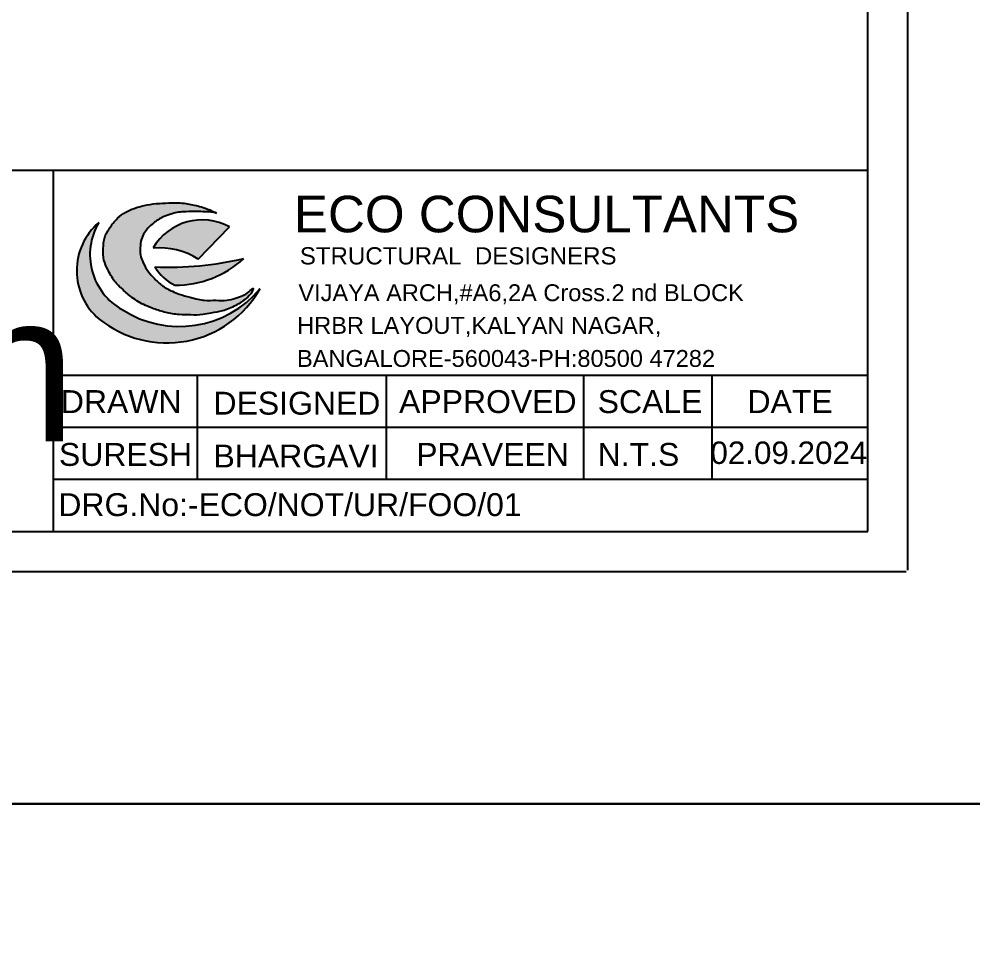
# Model space of a CAD drawing. Extents: x 1878645 to 3043969, y -1160829 to -603973.
# Drawn here: x 2143617 to 2162821, y -702774 to -684012 of the extents above; entities that cross this region are included whole.
import ezdxf

# ---------------------------------------------------------------- set-up
doc = ezdxf.new("R2010")
doc.units = 0
doc.header["$LTSCALE"] = 100
doc.layers.add('A-ANNO-TEXT', color=8, linetype='Continuous')
doc.layers.add('Dim', color=3, linetype='Continuous')
doc.styles.add('ARIAL', font='arial.ttf')
doc.styles.get("Standard").update_dxf_attribs({"font": 'verdana.ttf'})

# ---------------------------------------------------------------- blocks, each defined once
blk = doc.blocks.new('A$C03881B15')
h = blk.add_hatch(color=86)
edge = h.paths.add_edge_path()
edge.add_spline(control_points=[(80.13, 74.41), (78.85, 75), (76.69, 76), (73.1, 77.43), (68.18, 78.81), (61.26, 80.31), (50.9, 80.22), (41.22, 79.59), (33.08, 77.17), (27.87, 74.93), (22.82, 71.27), (18.86, 65.95), (15.44, 60.15), (15.18, 53.72), (15.1, 47.58), (18.03, 41.39), (21.16, 35.51), (26.32, 30.5), (31.99, 25.53), (38.13, 21.89), (44.74, 19.25), (51.16, 17.26), (58.33, 16.06), (65.45, 16.02), (71.55, 15.89), (77.51, 17.26), (84.07, 18.16), (90.9, 20.98), (96.88, 25.11), (99.82, 27.85), (101.76, 32.3), (97.95, 28.47), (95.29, 27.07), (90.7, 25.57), (85.71, 24), (79.61, 24.63), (74.11, 24.11), (69.12, 25.03), (64.34, 26.36), (59.38, 27.61), (54.15, 29.86), (48.99, 32.35), (44.79, 36.67), (40.7, 40.84), (38.23, 45.5), (36.25, 50.18), (36.39, 54.8), (36.72, 59.25), (38.65, 62.9), (40.96, 66.04), (44.55, 69.15), (48.83, 72.15), (53.58, 73.58), (57.36, 74.9), (61.86, 75.08), (66.86, 75.47), (72.1, 75.08), (76.47, 75.16), (79.05, 74.63), (80.13, 74.41)], knot_values=[0, 0, 0, 0, 4.246861, 7.151323, 11.574121, 19.568641, 28.284106, 42.532398, 48.483783, 53.661456, 59.51565, 66.913681, 73.498071, 79.210966, 85.953473, 91.616477, 99.444488, 105.843059, 113.009162, 122.067605, 127.0701, 134.32743, 142.216889, 148.745282, 155.694438, 160.400867, 167.046747, 175.449227, 182.569509, 187.795037, 189.591977, 192.748202, 196.718591, 201.178225, 206.385034, 212.489071, 219.22456, 222.909441, 227.611665, 234.117384, 238.200733, 244.721149, 251.073285, 256.13887, 262.138806, 266.82668, 271.11882, 275.84401, 280.031219, 283.282413, 287.51717, 294.218602, 298.74557, 302.327722, 306.174014, 312.165346, 317.363286, 321.907225, 325.229978, 325.229978, 325.229978, 325.229978], degree=3, periodic=0)
for points in [[(12.6, 68.89, 0.461258), (12.85, 13.7, 0.462447), (105.12, 31.11, -0.379805), (26.12, 19.06, -0.421297)], [(87.5, 66.42, 0.406571), (43.8, 54.37, -0.163156), (69.65, 47.96)], [(95.68, 48.32, -0.068364), (44.78, 43.49, 0.15409), (56.2, 33.05, 0.189191)]]:
    blk.add_hatch(color=8).paths.add_polyline_path(points)
at = {"color": 8}
blk.add_line((69.65, 47.96), (87.5, 66.42), dxfattribs=at)
for centre, radius, start, end in [((36.28, 41.4), 36.28, 130.7338, 229.7813), ((43.68, 50.57), 36.08, 149.4821, 240.8643), ((71.84, 37.97), 32.48, 61.1708, 149.6718), ((47.18, 12.61), 41.89, 57.5582, 94.6242), ((52.66, 231.17), 187.84, 267.5961, 283.2396), ((56.49, 90.98), 57.93, 269.72, 312.573), ((67.03, 56.37), 25.71, 210.0579, 245.0971), ((51.59, 61.61), 61.61, 231.0498, 330.3219), ((58.83, 69.58), 60.19, 237.0781, 320.2663)]:
    blk.add_arc(centre, radius, start, end, dxfattribs=at)
at = {"color": 86}
blk.add_spline([(80.13, 74.41), (76.26, 76.15), (73.56, 77.2), (69.31, 78.46), (61.47, 79.98), (52.75, 80.18), (38.58, 78.67), (32.88, 76.98), (28.15, 74.86), (23.43, 71.4), (18.8, 65.63), (15.85, 59.74), (15.22, 54.07), (15.64, 47.34), (17.75, 42.08), (21.75, 35.35), (26.17, 30.72), (31.64, 26.1), (39.43, 21.47), (44.06, 19.58), (51, 17.47), (58.79, 16.21), (65.32, 16), (72.26, 16.21), (76.89, 17.05), (83.42, 18.32), (91.21, 21.47), (97.1, 25.47), (100.47, 29.46), (101.1, 31.14), (98.57, 29.25), (95.2, 27.15), (90.99, 25.68), (85.94, 24.41), (79.84, 24.41), (73.1, 24.41), (69.47, 25.01), (64.91, 26.18), (58.67, 28), (54.89, 29.57), (49.17, 32.69), (44.48, 36.98), (41.1, 40.75), (38.11, 45.95), (36.55, 50.37), (36.42, 54.66), (37.07, 59.34), (38.89, 63.11), (40.84, 65.71), (43.96, 68.57), (49.61, 72.18), (53.87, 73.7), (57.31, 74.7), (61.14, 75.07), (67.13, 75.33), (72.32, 75.15), (76.86, 74.98), (80.13, 74.41)], degree=3, dxfattribs=at)

msp = doc.modelspace()

# ---------------------------------------------------------------- linework, layer by layer
at = {"color": 35}
for p, q in [((2161508.29237, -695105.67621), (2161508.29237, -631201.37704)), ((2073542.98585, -695136.68266), (2161477.28592, -695136.68266))]:
    msp.add_line(p, q, dxfattribs=at)
for p, q in [((2160702.1246, -694330.51489), (2160702.1246, -632007.54481)), ((2160702.1246, -687063.20461), (2075124.31494, -687063.20461)), ((2144313.43763, -694330.51489), (2144313.43763, -687078.75274)), ((2160702.1246, -691191.11155), (2144313.43763, -691191.11155)), ((2147201.52382, -691191.11155), (2147201.52382, -693284.04711)), ((2151006.66799, -691191.11155), (2151006.66799, -693284.04711)), ((2151006.66799, -691191.11155), (2151006.66799, -693284.04711)), ((2154980.24539, -691191.11155), (2154980.24539, -693284.04711)), ((2157561.8969, -691191.11155), (2157561.8969, -693284.04711)), ((2160702.1246, -692237.57933), (2144313.43763, -692237.57933)), ((2160702.1246, -693284.04711), (2144313.43763, -693284.04711)), ((2074349.15362, -694330.51489), (2160702.1246, -694330.51489))]:
    msp.add_line(p, q)
at = {"layer": 'Dim'}
for points in [[(2068708.258, -624079.55158), (2460808.93685, -624079.55158), (2460808.93685, -699809.46868), (2068708.258, -699809.46868)], [(2068708.258, -699809.46868), (2460808.93685, -699809.46868), (2460808.93685, -814196.31973), (2068708.258, -814196.31973)]]:
    msp.add_lwpolyline(points, close=True, dxfattribs=at)

# ---------------------------------------------------------------- block references
at = {"color": 1, "xscale": 35.15328057475772, "yscale": 35.15328057475772, "zscale": 35.15328057475772}
msp.add_blockref('A$C03881B15', (2144776.85777, -690532.57844), dxfattribs=at)

# ---------------------------------------------------------------- texts
at = {"color": 86, "style": 'ARIAL'}
msp.add_text('ECO CONSULTANTS', height=736.3279889, dxfattribs=at).set_placement((2149150.17465, -688306.14214))
at = {"style": 'ARIAL'}
for s, height, p in [('STRUCTURAL  DESIGNERS ', 346.6878877, (2149269.45829, -688952.40845)), ('VIJAYA ARCH,#A6,2A Cross.2 nd BLOCK', 339.7541299, (2149240.30386, -689691.75369)), ('HRBR LAYOUT,KALYAN NAGAR,', 339.7541299, (2149216.3476, -690349.74804)), ('BANGALORE-560043-PH:80500 47282', 339.7541299, (2149212.97813, -691015.37159)), ('DRAWN', 460.445824, (2144458.18749, -691944.26256)), ('DESIGNED', 460.445824, (2147531.43288, -691976.30688)), ('APPROVED', 460.445824, (2151267.12363, -691944.26256)), ('SCALE', 460.445824, (2155266.28463, -691943.96039)), ('DATE', 460.445824, (2158282.16503, -691943.96039)), ('SURESH', 460.445824, (2144419.93539, -693008.04522)), ('BHARGAVI', 460.445824, (2147531.43288, -693040.08954)), ('PRAVEEN', 460.445824, (2151613.00598, -693008.04522)), ('N.T.S', 460.445824, (2155266.28463, -693007.74305)), ('02.09.2024', 451.845845, (2157535.97376, -692969.3765)), ('DRG.No:-ECO/NOT/UR/FOO/01', 460.4458237, (2144408.09989, -694018.69229))]:
    msp.add_text(s, height=height, dxfattribs=at).set_placement(p)
at = {"layer": 'A-ANNO-TEXT', "insert": (2133945.83457, -689544.15913), "char_height": 2968.4504583, "width": 110018.0230473, "attachment_point": 1}
msp.add_mtext('\\pxql;{\\fNiagara Solid|b0|i0|c0|p82;\\C251;n\\C252;otio\\C251;n}', dxfattribs=at)

doc.saveas('drawing.dxf')
